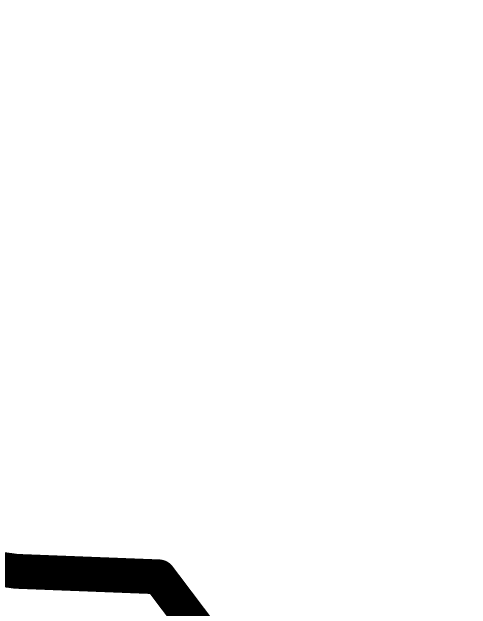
# Model space of a CAD drawing. Header units: millimetres. Extents: x -46.4 to 46.4, y -47.3 to 46.4.
# Drawn here: x -14.54 to -7.84, y -8.92 to -0.21 of the extents above; entities that cross this region are included whole.
import ezdxf

# ---------------------------------------------------------------- set-up
doc = ezdxf.new("R2010")
doc.units = ezdxf.units.MM
doc.layers.add('BottomOverlay', color=54, linetype='Continuous')
doc.layers.add('Mechanical1', color=6, linetype='Continuous')

msp = doc.modelspace()

# ---------------------------------------------------------------- linework, layer by layer
at = {"layer": 'BottomOverlay', "const_width": 0.508}
for points in [[(-12.3943, 8.4487, -3.242415), (-12.3943, -8.4487)], [(-12.3943, -8.4487, -0.221527), (-28.929, -0.9392)]]:
    msp.add_lwpolyline(points, format="xyb", dxfattribs=at)
at = {"layer": 'BottomOverlay', "const_width": 0.254}
msp.add_lwpolyline([(-12.5213, -8.4487, 1), (-12.2673, -8.4487, 1)], format="xyb", close=True, dxfattribs=at)
msp.add_lwpolyline([(-12.5213, -8.4487, 1), (-12.2673, -8.4487, 1)], format="xyb", close=True, dxfattribs=at)
at = {"layer": 'Mechanical1', "const_width": 0.254}
msp.add_lwpolyline([(0, -46.2567, -0.414214), (-46.2567, 0)], format="xyb", dxfattribs=at)

doc.saveas('drawing.dxf')
